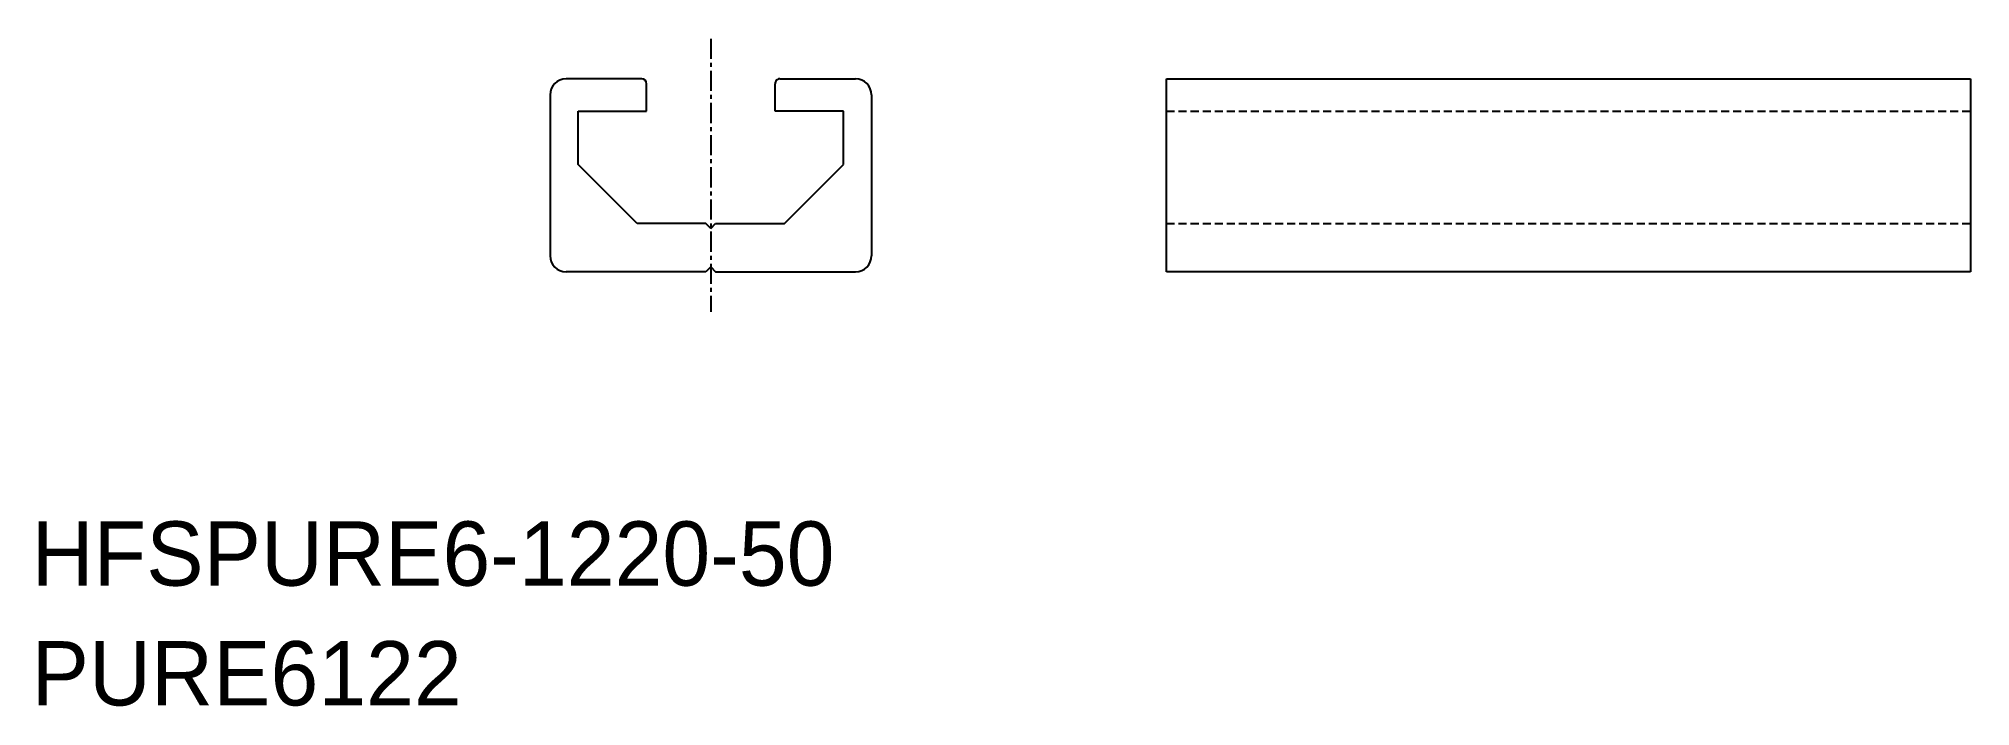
# Model space of a CAD drawing. Extents: x 0 to 121, y 0 to 41.
import ezdxf

# ---------------------------------------------------------------- set-up
doc = ezdxf.new("R2010")
doc.units = 0
doc.linetypes.add('CENTER', pattern=[2, 1.25, -0.25, 0.25, -0.25])
doc.linetypes.add('DASHED', pattern=[0.75, 0.5, -0.25])
doc.layers.get('0').update_dxf_attribs({"linetype": 'CONTINUOUS'})
doc.layers.add('CENTER', color=1, linetype='CENTER')

msp = doc.modelspace()

# ---------------------------------------------------------------- linework, layer by layer
at = {"color": 7, "linetype": 'CONTINUOUS'}
for p, q in [((37.95, 38.98), (33.25, 38.98)), ((38.25, 36.98), (38.25, 38.68)), ((46.25, 36.98), (46.25, 38.68)), ((46.55, 38.98), (51.25, 38.98)), ((70.6, 38.98), (120.6, 38.98)), ((70.6, 26.98), (70.6, 38.98)), ((120.6, 38.98), (120.6, 26.98)), ((32.25, 37.98), (32.25, 27.98)), ((52.25, 37.98), (52.25, 27.98)), ((34, 33.65), (34, 36.98)), ((34, 36.98), (38.25, 36.98)), ((50.5, 36.98), (46.25, 36.98)), ((50.5, 33.65), (50.5, 36.98)), ((37.67, 29.98), (34, 33.65)), ((46.84, 29.98), (50.5, 33.65)), ((41.95, 29.98), (37.67, 29.98)), ((42.25, 29.68), (41.95, 29.98)), ((42.25, 29.68), (42.55, 29.98)), ((42.55, 29.98), (46.84, 29.98)), ((41.95, 26.98), (33.25, 26.98)), ((42.25, 27.28), (41.95, 26.98)), ((42.25, 27.28), (42.55, 26.98)), ((42.55, 26.98), (51.26, 26.98)), ((120.6, 26.98), (70.6, 26.98))]:
    msp.add_line(p, q, dxfattribs=at)
at = {"color": 3, "linetype": 'DASHED'}
for p, q in [((70.6, 36.98), (120.6, 36.98)), ((70.6, 29.98), (120.6, 29.98))]:
    msp.add_line(p, q, dxfattribs=at)
at = {"color": 7, "linetype": 'CONTINUOUS'}
for centre, radius, start, end in [((33.25, 37.98), 1, 90, 180), ((37.95, 38.68), 0.3, 360, 90), ((46.55, 38.68), 0.3, 89.9996, 179.9997), ((51.25, 37.98), 1, 359.9997, 89.9997), ((33.25, 27.98), 1, 180, 270), ((51.25, 27.98), 1, 269.9997, 359.9997)]:
    msp.add_arc(centre, radius, start, end, dxfattribs=at)
at = {"layer": 'CENTER', "color": 1, "linetype": 'CENTER'}
msp.add_line((42.25, 41.48), (42.25, 24.48), dxfattribs=at)

# ---------------------------------------------------------------- texts
at = {"color": 7, "linetype": 'CONTINUOUS'}
for s, p in [('HFSPURE6-1220-50', (0, 7.45)), ('PURE6122', (0, 0))]:
    msp.add_text(s, height=4, dxfattribs=at).set_placement(p)

doc.saveas('drawing.dxf')
